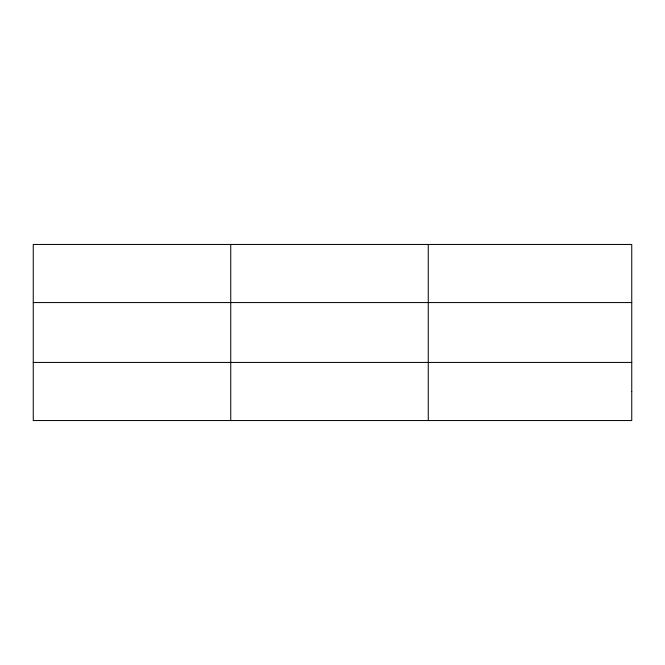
<?xml version="1.0" encoding="UTF-8"?>
<svg xmlns="http://www.w3.org/2000/svg" width="665" height="665" viewBox="0 0 665 665"><rect width="100%" height="100%" fill="white"/><g stroke="black" fill="none" stroke-linecap="round" stroke-linejoin="round"><path stroke-width="1" d="M230.755 420.546L230.755 244.454M428.26 420.546L428.26 244.454M33.25 302.567L631.75 302.567M33.25 362.433L631.75 362.433M631.75 391.494L631.75 420.546L33.25 420.546L33.25 244.454L631.75 244.454L631.75 391.494"/></g></svg>
